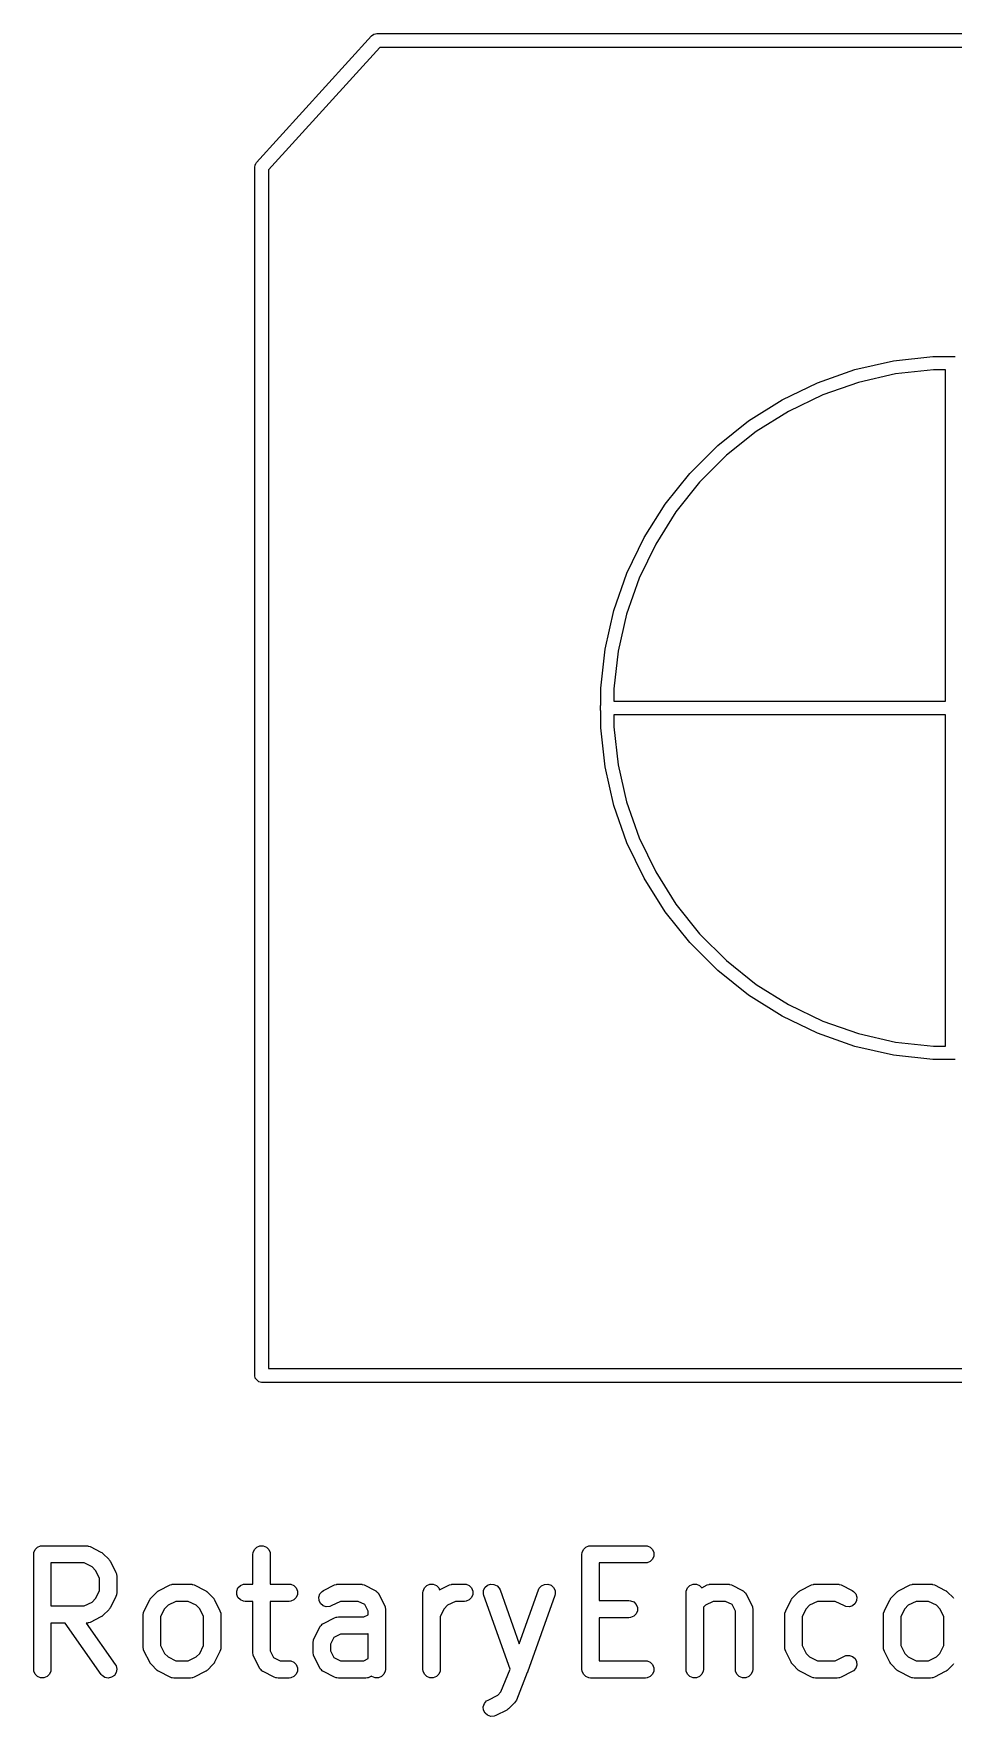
# Model space of a CAD drawing. Header units: millimetres. Extents: x 129 to 276, y -185 to -58.
# Drawn here: x 260.02 to 268.01, y -148.01 to -133.39 of the extents above; entities that cross this region are included whole.
import ezdxf

# ---------------------------------------------------------------- set-up
doc = ezdxf.new("R2010")
doc.units = ezdxf.units.MM
doc.layers.add('F.Fab', color=9, linetype='CONTINUOUS', true_color=0xafafaf)

msp = doc.modelspace()

# ---------------------------------------------------------------- linework, layer by layer
at = {"layer": 'F.Fab', "linetype": 'CONTINUOUS'}
for p, q in [((261.955604, -134.50964), (262.955604, -133.40964)), ((262.955604, -133.40964), (262.974428, -133.395722)), ((262.974428, -133.395722), (262.975956, -133.395649)), ((262.975956, -133.395649), (262.977039, -133.394567)), ((262.977039, -133.394567), (263, -133.39)), ((263, -133.39), (274, -133.39)), ((263.026541, -133.51), (262.06, -134.573195)), ((273.94, -133.51), (263.026541, -133.51)), ((261.944284, -134.52846), (261.944567, -134.527039)), ((261.944567, -134.527039), (261.946002, -134.525603)), ((261.946002, -134.525603), (261.955604, -134.50964)), ((261.94, -134.55), (261.943634, -134.531727)), ((261.94, -145.05), (261.94, -134.55)), ((261.943538, -134.529701), (261.944284, -134.52846)), ((261.943634, -134.531727), (261.943538, -134.529701)), ((262.06, -134.573195), (262.06, -144.99)), ((267.152883, -136.309593), (267.487431, -136.233235)), ((267.487431, -136.233235), (267.828424, -136.194814)), ((267.828424, -136.194814), (267.976792, -136.194814)), ((267.976792, -136.194814), (267.977039, -136.194567)), ((267.977039, -136.194567), (268.022961, -136.194567)), ((266.51982, -136.571816), (266.828989, -136.422929)), ((266.828989, -136.422929), (267.152883, -136.309593)), ((267.184821, -136.420452), (266.873138, -136.529515)), ((267.506756, -136.346973), (267.184821, -136.420452)), ((267.834893, -136.31), (267.506756, -136.346973)), ((267.94, -136.31), (267.834893, -136.31)), ((267.94, -139.19), (267.94, -136.31)), ((266.229266, -136.754384), (266.51982, -136.571816)), ((266.873138, -136.529515), (266.575626, -136.672789)), ((266.575626, -136.672789), (266.296026, -136.848473)), ((265.960979, -136.968335), (266.229266, -136.754384)), ((266.296026, -136.848473), (266.037855, -137.054358)), ((265.718335, -137.210979), (265.960979, -136.968335)), ((266.037855, -137.054358), (265.804358, -137.287855)), ((265.504384, -137.479266), (265.718335, -137.210979)), ((265.804358, -137.287855), (265.598473, -137.546026)), ((265.321816, -137.76982), (265.504384, -137.479266)), ((265.598473, -137.546026), (265.422789, -137.825626)), ((265.172929, -138.078989), (265.321816, -137.76982)), ((265.422789, -137.825626), (265.279515, -138.123138)), ((265.059593, -138.402883), (265.172929, -138.078989)), ((265.279515, -138.123138), (265.170452, -138.434821)), ((264.983235, -138.737431), (265.059593, -138.402883)), ((265.170452, -138.434821), (265.096973, -138.756756)), ((264.944814, -139.078424), (264.983235, -138.737431)), ((265.096973, -138.756756), (265.06, -139.084893)), ((264.944814, -139.084893), (264.944814, -139.078424)), ((264.944814, -139.226792), (264.944814, -139.084893)), ((265.06, -139.084893), (265.06, -139.19)), ((265.06, -139.19), (267.94, -139.19)), ((264.944567, -139.227039), (264.944814, -139.226792)), ((264.944567, -139.272961), (264.944567, -139.227039)), ((264.944814, -139.273208), (264.944567, -139.272961)), ((264.944814, -139.421576), (264.944814, -139.273208)), ((265.06, -139.31), (265.06, -139.415107)), ((267.94, -139.31), (265.06, -139.31)), ((267.94, -142.19), (267.94, -139.31)), ((264.983235, -139.762569), (264.944814, -139.421576)), ((265.06, -139.415107), (265.096973, -139.743244)), ((265.059593, -140.097117), (264.983235, -139.762569)), ((265.096973, -139.743244), (265.170452, -140.065179)), ((265.170452, -140.065179), (265.279515, -140.376862)), ((265.172929, -140.421011), (265.059593, -140.097117)), ((265.321816, -140.73018), (265.172929, -140.421011)), ((265.279515, -140.376862), (265.422789, -140.674374)), ((265.504384, -141.020734), (265.321816, -140.73018)), ((265.422789, -140.674374), (265.598473, -140.953974)), ((265.598473, -140.953974), (265.804358, -141.212145)), ((265.718335, -141.289021), (265.504384, -141.020734)), ((265.804358, -141.212145), (266.037855, -141.445642)), ((265.960979, -141.531665), (265.718335, -141.289021)), ((266.229266, -141.745616), (265.960979, -141.531665)), ((266.037855, -141.445642), (266.296026, -141.651527)), ((266.296026, -141.651527), (266.575626, -141.827211)), ((266.51982, -141.928184), (266.229266, -141.745616)), ((266.575626, -141.827211), (266.873138, -141.970485)), ((266.828989, -142.077071), (266.51982, -141.928184)), ((266.873138, -141.970485), (267.184821, -142.079548)), ((267.152883, -142.190407), (266.828989, -142.077071)), ((267.184821, -142.079548), (267.506756, -142.153027)), ((267.487431, -142.266765), (267.152883, -142.190407)), ((267.828424, -142.305186), (267.487431, -142.266765)), ((267.506756, -142.153027), (267.834893, -142.19)), ((267.834893, -142.19), (267.94, -142.19)), ((267.976792, -142.305186), (267.828424, -142.305186)), ((267.977039, -142.305433), (267.976792, -142.305186)), ((268.022961, -142.305433), (267.977039, -142.305433)), ((261.944567, -145.072961), (261.94, -145.05)), ((262.06, -144.99), (273.94, -144.99)), ((261.977039, -145.105433), (261.944567, -145.072961)), ((262, -145.11), (261.977039, -145.105433)), ((274, -145.11), (262, -145.11)), ((260.020237, -146.604819), (260.021678, -146.590187)), ((260.020237, -147.604819), (260.020237, -146.604819)), ((260.021678, -146.590187), (260.032877, -146.563151)), ((260.032877, -146.563151), (260.053569, -146.542459)), ((260.053569, -146.542459), (260.080605, -146.53126)), ((260.080605, -146.53126), (260.095237, -146.529819)), ((260.095237, -146.529819), (260.476189, -146.529819)), ((260.476189, -146.529819), (260.490821, -146.53126)), ((260.490821, -146.53126), (260.49331, -146.532291)), ((260.49331, -146.532291), (260.495998, -146.532482)), ((260.495998, -146.532482), (260.50973, -146.537737)), ((260.50973, -146.537737), (260.604968, -146.585356)), ((260.604968, -146.585356), (260.611267, -146.58932)), ((260.611267, -146.58932), (260.613095, -146.590078)), ((260.613095, -146.590078), (260.615151, -146.591766)), ((260.615151, -146.591766), (260.617411, -146.593188)), ((260.617411, -146.593188), (260.61871, -146.594686)), ((260.61871, -146.594686), (260.62446, -146.599405)), ((260.62446, -146.599405), (260.672079, -146.647024)), ((260.672079, -146.647024), (260.676797, -146.652773)), ((260.676797, -146.652773), (260.678296, -146.654073)), ((260.678296, -146.654073), (260.679717, -146.656332)), ((260.679717, -146.656332), (260.681406, -146.658389)), ((260.681406, -146.658389), (260.682163, -146.660216)), ((260.682163, -146.660216), (260.686128, -146.666516)), ((261.924999, -146.604819), (261.92644, -146.590187)), ((261.924999, -146.863152), (261.924999, -146.604819)), ((261.92644, -146.590187), (261.937639, -146.563151)), ((261.937639, -146.563151), (261.958331, -146.542459)), ((261.958331, -146.542459), (261.985367, -146.53126)), ((261.985367, -146.53126), (262.014631, -146.53126)), ((262.014631, -146.53126), (262.041667, -146.542459)), ((262.041667, -146.542459), (262.062359, -146.563151)), ((262.062359, -146.563151), (262.073558, -146.590187)), ((262.073558, -146.590187), (262.074999, -146.604819)), ((262.074999, -146.604819), (262.074999, -146.863152)), ((264.782143, -146.604819), (264.783584, -146.590187)), ((264.782143, -147.604819), (264.782143, -146.604819)), ((264.783584, -146.590187), (264.794783, -146.563151)), ((264.794783, -146.563151), (264.815475, -146.542459)), ((264.815475, -146.542459), (264.842511, -146.53126)), ((264.842511, -146.53126), (264.857143, -146.529819)), ((264.857143, -146.529819), (265.333333, -146.529819)), ((265.333333, -146.529819), (265.347965, -146.53126)), ((265.347965, -146.53126), (265.375001, -146.542459)), ((265.375001, -146.542459), (265.395693, -146.563151)), ((265.395693, -146.646487), (265.375001, -146.667179)), ((265.395693, -146.563151), (265.406892, -146.590187)), ((265.406892, -146.619451), (265.395693, -146.646487)), ((265.406892, -146.590187), (265.406892, -146.619451)), ((260.458484, -146.679819), (260.170237, -146.679819)), ((260.170237, -146.679819), (260.170237, -147.053628)), ((260.527, -146.714077), (260.458484, -146.679819)), ((260.557407, -146.744484), (260.527, -146.714077)), ((260.591665, -146.813), (260.557407, -146.744484)), ((260.686128, -146.666516), (260.733747, -146.761754)), ((260.733747, -146.761754), (260.739002, -146.775485)), ((260.739002, -146.775485), (260.739193, -146.778174)), ((260.739193, -146.778174), (260.740224, -146.780663)), ((260.740224, -146.780663), (260.741665, -146.795295)), ((260.741665, -146.795295), (260.741665, -146.938152)), ((265.333333, -146.679819), (264.932143, -146.679819)), ((264.932143, -146.679819), (264.932143, -147.006009)), ((265.347965, -146.678378), (265.333333, -146.679819)), ((265.375001, -146.667179), (265.347965, -146.678378)), ((260.557407, -146.988963), (260.591665, -146.920447)), ((260.591665, -146.920447), (260.591665, -146.813)), ((260.739193, -146.955272), (260.739002, -146.957962)), ((260.740224, -146.952784), (260.739193, -146.955272)), ((260.741665, -146.938152), (260.740224, -146.952784)), ((261.042204, -146.980357), (261.089823, -146.932738)), ((261.089823, -146.932738), (261.095572, -146.928019)), ((261.095572, -146.928019), (261.096872, -146.926521)), ((261.096872, -146.926521), (261.099131, -146.925099)), ((261.099131, -146.925099), (261.101188, -146.923411)), ((261.101188, -146.923411), (261.103015, -146.922653)), ((261.103015, -146.922653), (261.109315, -146.918689)), ((261.109315, -146.918689), (261.204553, -146.87107)), ((261.204553, -146.87107), (261.218284, -146.865815)), ((261.218284, -146.865815), (261.220973, -146.865623)), ((261.220973, -146.865623), (261.223462, -146.864593)), ((261.223462, -146.864593), (261.238094, -146.863152)), ((261.238094, -146.863152), (261.380951, -146.863152)), ((261.380951, -146.863152), (261.395583, -146.864593)), ((261.395583, -146.864593), (261.398072, -146.865624)), ((261.398072, -146.865624), (261.40076, -146.865815)), ((261.40076, -146.865815), (261.414492, -146.87107)), ((261.414492, -146.87107), (261.50973, -146.918689)), ((261.50973, -146.918689), (261.516029, -146.922653)), ((261.516029, -146.922653), (261.517857, -146.923411)), ((261.517857, -146.923411), (261.519913, -146.925099)), ((261.519913, -146.925099), (261.522173, -146.926521)), ((261.522173, -146.926521), (261.523472, -146.928019)), ((261.523472, -146.928019), (261.529222, -146.932738)), ((261.529222, -146.932738), (261.576841, -146.980357)), ((261.783583, -146.92352), (261.794782, -146.896484)), ((261.783583, -146.952784), (261.783583, -146.92352)), ((261.794782, -146.97982), (261.783583, -146.952784)), ((261.794782, -146.896484), (261.815474, -146.875792)), ((261.815474, -146.875792), (261.84251, -146.864593)), ((261.84251, -146.864593), (261.857142, -146.863152)), ((261.857142, -146.863152), (261.924999, -146.863152)), ((262.074999, -146.863152), (262.238094, -146.863152)), ((262.238094, -146.863152), (262.252726, -146.864593)), ((262.252726, -146.864593), (262.279762, -146.875792)), ((262.279762, -146.875792), (262.300454, -146.896484)), ((262.300454, -146.896484), (262.311653, -146.92352)), ((262.311653, -146.952784), (262.300454, -146.97982)), ((262.311653, -146.92352), (262.311653, -146.952784)), ((262.497017, -146.97639), (262.506271, -146.948629)), ((262.506271, -146.948629), (262.525444, -146.926521)), ((262.525444, -146.926521), (262.537887, -146.918689)), ((262.537887, -146.918689), (262.633125, -146.87107)), ((262.633125, -146.87107), (262.646856, -146.865815)), ((262.646856, -146.865815), (262.649545, -146.865623)), ((262.649545, -146.865623), (262.652034, -146.864593)), ((262.652034, -146.864593), (262.666666, -146.863152)), ((262.666666, -146.863152), (262.857142, -146.863152)), ((262.857142, -146.863152), (262.871774, -146.864593)), ((262.871774, -146.864593), (262.874263, -146.865624)), ((262.874263, -146.865624), (262.876951, -146.865815)), ((262.876951, -146.865815), (262.890683, -146.87107)), ((262.890683, -146.87107), (262.985921, -146.918689)), ((262.985921, -146.918689), (262.988368, -146.920229)), ((262.988368, -146.920229), (262.989522, -146.920614)), ((262.989522, -146.920614), (262.990958, -146.921859)), ((262.990958, -146.921859), (262.998364, -146.926521)), ((262.998364, -146.926521), (263.004525, -146.933625)), ((263.004525, -146.933625), (263.01163, -146.939787)), ((263.01163, -146.939787), (263.016291, -146.947192)), ((263.016291, -146.947192), (263.017537, -146.948629)), ((263.017537, -146.948629), (263.017921, -146.949782)), ((263.017921, -146.949782), (263.019462, -146.95223)), ((263.019462, -146.95223), (263.067081, -147.047468)), ((263.40119, -146.938152), (263.402631, -146.92352)), ((263.40119, -147.604819), (263.40119, -146.938152)), ((263.402631, -146.92352), (263.41383, -146.896484)), ((263.41383, -146.896484), (263.434522, -146.875792)), ((263.434522, -146.875792), (263.461558, -146.864593)), ((263.461558, -146.864593), (263.490822, -146.864593)), ((263.490822, -146.864593), (263.517858, -146.875792)), ((263.517858, -146.875792), (263.53855, -146.896484)), ((263.53855, -146.896484), (263.546055, -146.914604)), ((263.546055, -146.914604), (263.633125, -146.87107)), ((263.633125, -146.87107), (263.646856, -146.865815)), ((263.646856, -146.865815), (263.649545, -146.865623)), ((263.649545, -146.865623), (263.652034, -146.864593)), ((263.652034, -146.864593), (263.666666, -146.863152)), ((263.666666, -146.863152), (263.761904, -146.863152)), ((263.761904, -146.863152), (263.776536, -146.864593)), ((263.776536, -146.864593), (263.803572, -146.875792)), ((263.803572, -146.875792), (263.824264, -146.896484)), ((263.824264, -146.896484), (263.835463, -146.92352)), ((263.835463, -146.952784), (263.824264, -146.97982)), ((263.835463, -146.92352), (263.835463, -146.952784)), ((263.925805, -146.949113), (263.927259, -146.919885)), ((263.929369, -146.963377), (263.925805, -146.949113)), ((263.927259, -146.919885), (263.939786, -146.893439)), ((263.939786, -146.893439), (263.96148, -146.8738)), ((263.96148, -146.8738), (263.989039, -146.863957)), ((263.989039, -146.863957), (264.018267, -146.865411)), ((264.018267, -146.865411), (264.044713, -146.877938)), ((264.044713, -146.877938), (264.064352, -146.899632)), ((264.064352, -146.899632), (264.070631, -146.912927)), ((264.070631, -146.912927), (264.238095, -147.381826)), ((264.238095, -147.381826), (264.405559, -146.912927)), ((264.405559, -146.912927), (264.411838, -146.899632)), ((264.411838, -146.899632), (264.431477, -146.877938)), ((264.431477, -146.877938), (264.457923, -146.865411)), ((264.457923, -146.865411), (264.487151, -146.863957)), ((264.487151, -146.863957), (264.51471, -146.8738)), ((264.51471, -146.8738), (264.536404, -146.89344)), ((264.536404, -146.89344), (264.548931, -146.919886)), ((264.550385, -146.949113), (264.546821, -146.963377)), ((264.548931, -146.919886), (264.550385, -146.949113)), ((265.686905, -146.938152), (265.688346, -146.92352)), ((265.686905, -147.604819), (265.686905, -146.938152)), ((265.688346, -146.92352), (265.699545, -146.896484)), ((265.699545, -146.896484), (265.720237, -146.875792)), ((265.720237, -146.875792), (265.747273, -146.864593)), ((265.747273, -146.864593), (265.776537, -146.864593)), ((265.776537, -146.864593), (265.803573, -146.875792)), ((265.803573, -146.875792), (265.822974, -146.895193)), ((265.822974, -146.895193), (265.871221, -146.87107)), ((265.871221, -146.87107), (265.884952, -146.865815)), ((265.884952, -146.865815), (265.887641, -146.865623)), ((265.887641, -146.865623), (265.89013, -146.864593)), ((265.89013, -146.864593), (265.904762, -146.863152)), ((265.904762, -146.863152), (266.047619, -146.863152)), ((266.047619, -146.863152), (266.062251, -146.864593)), ((266.062251, -146.864593), (266.06474, -146.865624)), ((266.06474, -146.865624), (266.067428, -146.865815)), ((266.067428, -146.865815), (266.08116, -146.87107)), ((266.08116, -146.87107), (266.176398, -146.918689)), ((266.176398, -146.918689), (266.178845, -146.920229)), ((266.178845, -146.920229), (266.179999, -146.920614)), ((266.179999, -146.920614), (266.181435, -146.921859)), ((266.181435, -146.921859), (266.188841, -146.926521)), ((266.188841, -146.926521), (266.195002, -146.933625)), ((266.195002, -146.933625), (266.202107, -146.939787)), ((266.202107, -146.939787), (266.206768, -146.947192)), ((266.206768, -146.947192), (266.208014, -146.948629)), ((266.208014, -146.948629), (266.208398, -146.949782)), ((266.208398, -146.949782), (266.209939, -146.95223)), ((266.209939, -146.95223), (266.257558, -147.047468)), ((266.613634, -146.980357), (266.661253, -146.932738)), ((266.661253, -146.932738), (266.667002, -146.928019)), ((266.667002, -146.928019), (266.668302, -146.926521)), ((266.668302, -146.926521), (266.670561, -146.925099)), ((266.670561, -146.925099), (266.672618, -146.923411)), ((266.672618, -146.923411), (266.674445, -146.922653)), ((266.674445, -146.922653), (266.680745, -146.918689)), ((266.680745, -146.918689), (266.775983, -146.87107)), ((266.775983, -146.87107), (266.789714, -146.865815)), ((266.789714, -146.865815), (266.792403, -146.865623)), ((266.792403, -146.865623), (266.794892, -146.864593)), ((266.794892, -146.864593), (266.809524, -146.863152)), ((266.809524, -146.863152), (267, -146.863152)), ((267, -146.863152), (267.014632, -146.864593)), ((267.014632, -146.864593), (267.017121, -146.865624)), ((267.017121, -146.865624), (267.019809, -146.865815)), ((267.019809, -146.865815), (267.033541, -146.87107)), ((267.033541, -146.87107), (267.128779, -146.918689)), ((267.128779, -146.918689), (267.141222, -146.926521)), ((267.141222, -146.926521), (267.160395, -146.948629)), ((267.160395, -146.948629), (267.169649, -146.97639)), ((267.470777, -146.980357), (267.518396, -146.932738)), ((267.518396, -146.932738), (267.524145, -146.928019)), ((267.524145, -146.928019), (267.525445, -146.926521)), ((267.525445, -146.926521), (267.527704, -146.925099)), ((267.527704, -146.925099), (267.529761, -146.923411)), ((267.529761, -146.923411), (267.531588, -146.922653)), ((267.531588, -146.922653), (267.537888, -146.918689)), ((267.537888, -146.918689), (267.633126, -146.87107)), ((267.633126, -146.87107), (267.646857, -146.865815)), ((267.646857, -146.865815), (267.649546, -146.865623)), ((267.649546, -146.865623), (267.652035, -146.864593)), ((267.652035, -146.864593), (267.666667, -146.863152)), ((267.666667, -146.863152), (267.809524, -146.863152)), ((267.809524, -146.863152), (267.824156, -146.864593)), ((267.824156, -146.864593), (267.826645, -146.865624)), ((267.826645, -146.865624), (267.829333, -146.865815)), ((267.829333, -146.865815), (267.843065, -146.87107)), ((267.843065, -146.87107), (267.938303, -146.918689)), ((267.938303, -146.918689), (267.944602, -146.922653)), ((267.944602, -146.922653), (267.94643, -146.923411)), ((267.94643, -146.923411), (267.948486, -146.925099)), ((267.948486, -146.925099), (267.950746, -146.926521)), ((267.950746, -146.926521), (267.952045, -146.928019)), ((267.952045, -146.928019), (267.957795, -146.932738)), ((267.957795, -146.932738), (268.005414, -146.980357)), ((260.170237, -147.053628), (260.458484, -147.053628)), ((260.458484, -147.053628), (260.527, -147.01937)), ((260.527, -147.01937), (260.557407, -146.988963)), ((260.672079, -147.086423), (260.62446, -147.134042)), ((260.676797, -147.080673), (260.672079, -147.086423)), ((260.678296, -147.079374), (260.676797, -147.080673)), ((260.679717, -147.077114), (260.678296, -147.079374)), ((260.681406, -147.075058), (260.679717, -147.077114)), ((260.682163, -147.07323), (260.681406, -147.075058)), ((260.686128, -147.066931), (260.682163, -147.07323)), ((260.733747, -146.971693), (260.686128, -147.066931)), ((260.739002, -146.957962), (260.733747, -146.971693)), ((260.975281, -147.108819), (260.980536, -147.095087)), ((260.980536, -147.095087), (261.028155, -146.999849)), ((261.028155, -146.999849), (261.032119, -146.993549)), ((261.032119, -146.993549), (261.032877, -146.991722)), ((261.032877, -146.991722), (261.034565, -146.989665)), ((261.034565, -146.989665), (261.035987, -146.987406)), ((261.035987, -146.987406), (261.037485, -146.986106)), ((261.037485, -146.986106), (261.042204, -146.980357)), ((261.156876, -147.077817), (261.122618, -147.146333)), ((261.187283, -147.04741), (261.156876, -147.077817)), ((261.255799, -147.013152), (261.187283, -147.04741)), ((261.363246, -147.013152), (261.255799, -147.013152)), ((261.431762, -147.04741), (261.363246, -147.013152)), ((261.462169, -147.077817), (261.431762, -147.04741)), ((261.496427, -147.146333), (261.462169, -147.077817)), ((261.576841, -146.980357), (261.581559, -146.986106)), ((261.581559, -146.986106), (261.583058, -146.987406)), ((261.583058, -146.987406), (261.584479, -146.989665)), ((261.584479, -146.989665), (261.586168, -146.991722)), ((261.586168, -146.991722), (261.586925, -146.993549)), ((261.586925, -146.993549), (261.59089, -146.999849)), ((261.59089, -146.999849), (261.638509, -147.095087)), ((261.638509, -147.095087), (261.643764, -147.108818)), ((261.815474, -147.000512), (261.794782, -146.97982)), ((261.84251, -147.011711), (261.815474, -147.000512)), ((261.857142, -147.013152), (261.84251, -147.011711)), ((261.924999, -147.013152), (261.857142, -147.013152)), ((261.924999, -147.461961), (261.924999, -147.013152)), ((262.238094, -147.013152), (262.074999, -147.013152)), ((262.074999, -147.013152), (262.074999, -147.444256)), ((262.252726, -147.011711), (262.238094, -147.013152)), ((262.279762, -147.000512), (262.252726, -147.011711)), ((262.300454, -146.97982), (262.279762, -147.000512)), ((262.499091, -147.00558), (262.497017, -146.97639)), ((262.512178, -147.031755), (262.499091, -147.00558)), ((262.534286, -147.050928), (262.512178, -147.031755)), ((262.562047, -147.060182), (262.534286, -147.050928)), ((262.591237, -147.058108), (262.562047, -147.060182)), ((262.604969, -147.052853), (262.591237, -147.058108)), ((262.684371, -147.013152), (262.604969, -147.052853)), ((262.839437, -147.013152), (262.684371, -147.013152)), ((262.896478, -147.041672), (262.839437, -147.013152)), ((262.924999, -147.098714), (262.896478, -147.041672)), ((262.924999, -147.129894), (262.924999, -147.098714)), ((263.067081, -147.047468), (263.072336, -147.061199)), ((263.072336, -147.061199), (263.072527, -147.063888)), ((263.072527, -147.063888), (263.073558, -147.066377)), ((263.073558, -147.066377), (263.074999, -147.081009)), ((263.074999, -147.081009), (263.074999, -147.604819)), ((263.585448, -147.077817), (263.55119, -147.146333)), ((263.615855, -147.04741), (263.585448, -147.077817)), ((263.684371, -147.013152), (263.615855, -147.04741)), ((263.761904, -147.013152), (263.684371, -147.013152)), ((263.776536, -147.011711), (263.761904, -147.013152)), ((263.803572, -147.000512), (263.776536, -147.011711)), ((263.824264, -146.97982), (263.803572, -147.000512)), ((264.157918, -147.603316), (263.929369, -146.963377)), ((264.546821, -146.963377), (264.308726, -147.630044)), ((264.932143, -147.006009), (265.190476, -147.006009)), ((265.190476, -147.006009), (265.205108, -147.00745)), ((265.205108, -147.00745), (265.232144, -147.018649)), ((265.232144, -147.018649), (265.252836, -147.039341)), ((265.252836, -147.039341), (265.264035, -147.066377)), ((265.264035, -147.095641), (265.252836, -147.122677)), ((265.264035, -147.066377), (265.264035, -147.095641)), ((265.853951, -147.04741), (265.836905, -147.064456)), ((265.836905, -147.064456), (265.836905, -147.604819)), ((265.922467, -147.013152), (265.853951, -147.04741)), ((266.029914, -147.013152), (265.922467, -147.013152)), ((266.086955, -147.041672), (266.029914, -147.013152)), ((266.115476, -147.098714), (266.086955, -147.041672)), ((266.115476, -147.604819), (266.115476, -147.098714)), ((266.257558, -147.047468), (266.262813, -147.061199)), ((266.262813, -147.061199), (266.263004, -147.063888)), ((266.263004, -147.063888), (266.264035, -147.066377)), ((266.264035, -147.066377), (266.265476, -147.081009)), ((266.265476, -147.081009), (266.265476, -147.604819)), ((266.546711, -147.108819), (266.551966, -147.095087)), ((266.551966, -147.095087), (266.599585, -146.999849)), ((266.599585, -146.999849), (266.603549, -146.993549)), ((266.603549, -146.993549), (266.604307, -146.991722)), ((266.604307, -146.991722), (266.605995, -146.989665)), ((266.605995, -146.989665), (266.607417, -146.987406)), ((266.607417, -146.987406), (266.608915, -146.986106)), ((266.608915, -146.986106), (266.613634, -146.980357)), ((266.728306, -147.077817), (266.694048, -147.146333)), ((266.758713, -147.04741), (266.728306, -147.077817)), ((266.827229, -147.013152), (266.758713, -147.04741)), ((266.982295, -147.013152), (266.827229, -147.013152)), ((267.061697, -147.052853), (266.982295, -147.013152)), ((267.075428, -147.058108), (267.061697, -147.052853)), ((267.104618, -147.060182), (267.075428, -147.058108)), ((267.13238, -147.050928), (267.104618, -147.060182)), ((267.154487, -147.031755), (267.13238, -147.050928)), ((267.167575, -147.00558), (267.154487, -147.031755)), ((267.169649, -146.97639), (267.167575, -147.00558)), ((267.403854, -147.108819), (267.409109, -147.095087)), ((267.409109, -147.095087), (267.456728, -146.999849)), ((267.456728, -146.999849), (267.460692, -146.993549)), ((267.460692, -146.993549), (267.46145, -146.991722)), ((267.46145, -146.991722), (267.463138, -146.989665)), ((267.463138, -146.989665), (267.46456, -146.987406)), ((267.46456, -146.987406), (267.466058, -146.986106)), ((267.466058, -146.986106), (267.470777, -146.980357)), ((267.585449, -147.077817), (267.551191, -147.146333)), ((267.615856, -147.04741), (267.585449, -147.077817)), ((267.684372, -147.013152), (267.615856, -147.04741)), ((267.791819, -147.013152), (267.684372, -147.013152)), ((267.860335, -147.04741), (267.791819, -147.013152)), ((267.890742, -147.077817), (267.860335, -147.04741)), ((267.925, -147.146333), (267.890742, -147.077817)), ((268.005414, -146.980357), (268.010132, -146.986106)), ((260.294283, -147.203628), (260.170237, -147.203628)), ((260.170237, -147.203628), (260.170237, -147.604819)), ((260.605223, -147.647829), (260.294283, -147.203628)), ((260.490821, -147.202187), (260.477304, -147.203518)), ((260.477304, -147.203518), (260.728108, -147.56181)), ((260.49331, -147.201155), (260.490821, -147.202187)), ((260.495998, -147.200965), (260.49331, -147.201155)), ((260.50973, -147.19571), (260.495998, -147.200965)), ((260.604968, -147.148091), (260.50973, -147.19571)), ((260.611267, -147.144126), (260.604968, -147.148091)), ((260.613095, -147.143369), (260.611267, -147.144126)), ((260.615151, -147.14168), (260.613095, -147.143369)), ((260.617411, -147.140259), (260.615151, -147.14168)), ((260.61871, -147.13876), (260.617411, -147.140259)), ((260.62446, -147.134042), (260.61871, -147.13876)), ((260.972618, -147.128628), (260.974059, -147.113996)), ((260.972618, -147.414342), (260.972618, -147.128628)), ((260.974059, -147.113996), (260.97509, -147.111506)), ((260.97509, -147.111506), (260.975281, -147.108819)), ((261.122618, -147.146333), (261.122618, -147.396637)), ((261.496427, -147.396637), (261.496427, -147.146333)), ((261.643764, -147.108818), (261.643955, -147.111507)), ((261.643955, -147.111507), (261.644986, -147.113996)), ((261.644986, -147.113996), (261.646427, -147.128628)), ((261.646427, -147.128628), (261.646427, -147.414342)), ((262.456727, -147.333182), (262.504346, -147.237944)), ((262.504346, -147.237944), (262.505886, -147.235496)), ((262.505886, -147.235496), (262.506271, -147.234343)), ((262.506271, -147.234343), (262.507516, -147.232906)), ((262.507516, -147.232906), (262.512178, -147.225501)), ((262.512178, -147.225501), (262.519282, -147.219339)), ((262.519282, -147.219339), (262.525444, -147.212235)), ((262.525444, -147.212235), (262.532849, -147.207573)), ((262.532849, -147.207573), (262.534286, -147.206328)), ((262.534286, -147.206328), (262.535439, -147.205943)), ((262.535439, -147.205943), (262.537887, -147.204403)), ((262.537887, -147.204403), (262.633125, -147.156784)), ((262.633125, -147.156784), (262.646856, -147.151529)), ((262.646856, -147.151529), (262.649545, -147.151337)), ((262.649545, -147.151337), (262.652034, -147.150307)), ((262.652034, -147.150307), (262.666666, -147.148866)), ((262.666666, -147.148866), (262.887056, -147.148866)), ((262.887056, -147.148866), (262.924999, -147.129894)), ((263.55119, -147.146333), (263.55119, -147.604819)), ((265.190476, -147.156009), (264.932143, -147.156009)), ((264.932143, -147.156009), (264.932143, -147.529819)), ((265.205108, -147.154568), (265.190476, -147.156009)), ((265.232144, -147.143369), (265.205108, -147.154568)), ((265.252836, -147.122677), (265.232144, -147.143369)), ((266.544048, -147.128628), (266.545489, -147.113996)), ((266.544048, -147.414342), (266.544048, -147.128628)), ((266.545489, -147.113996), (266.54652, -147.111506)), ((266.54652, -147.111506), (266.546711, -147.108819)), ((266.694048, -147.146333), (266.694048, -147.396637)), ((267.401191, -147.128628), (267.402632, -147.113996)), ((267.401191, -147.414342), (267.401191, -147.128628)), ((267.402632, -147.113996), (267.403663, -147.111506)), ((267.403663, -147.111506), (267.403854, -147.108819)), ((267.551191, -147.146333), (267.551191, -147.396637)), ((267.925, -147.396637), (267.925, -147.146333)), ((262.448809, -147.366723), (262.45025, -147.352091)), ((262.448809, -147.461961), (262.448809, -147.366723)), ((262.45025, -147.352091), (262.451281, -147.349601)), ((262.451281, -147.349601), (262.451472, -147.346914)), ((262.451472, -147.346914), (262.456727, -147.333182)), ((262.627329, -147.327386), (262.598809, -147.384428)), ((262.598809, -147.384428), (262.598809, -147.444256)), ((262.684371, -147.298866), (262.627329, -147.327386)), ((262.904761, -147.298866), (262.684371, -147.298866)), ((262.919393, -147.297425), (262.904761, -147.298866)), ((262.921882, -147.296393), (262.919393, -147.297425)), ((262.92457, -147.296203), (262.921882, -147.296393)), ((262.924999, -147.296038), (262.92457, -147.296203)), ((262.924999, -147.510847), (262.924999, -147.296038)), ((260.974059, -147.428974), (260.972618, -147.414342)), ((260.97509, -147.431463), (260.974059, -147.428974)), ((260.975281, -147.434151), (260.97509, -147.431463)), ((260.980536, -147.447883), (260.975281, -147.434151)), ((261.028155, -147.543121), (260.980536, -147.447883)), ((261.122618, -147.396637), (261.156876, -147.465153)), ((261.156876, -147.465153), (261.187283, -147.495561)), ((261.187283, -147.495561), (261.255799, -147.529819)), ((261.255799, -147.529819), (261.363246, -147.529819)), ((261.363246, -147.529819), (261.431761, -147.495561)), ((261.431761, -147.495561), (261.462168, -147.465153)), ((261.462168, -147.465153), (261.496427, -147.396637)), ((261.638509, -147.447883), (261.59089, -147.543121)), ((261.643764, -147.434152), (261.638509, -147.447883)), ((261.643955, -147.431462), (261.643764, -147.434152)), ((261.644986, -147.428974), (261.643955, -147.431462)), ((261.646427, -147.414342), (261.644986, -147.428974)), ((261.92644, -147.476593), (261.924999, -147.461961)), ((261.927471, -147.479082), (261.92644, -147.476593)), ((261.927662, -147.48177), (261.927471, -147.479082)), ((261.932917, -147.495502), (261.927662, -147.48177)), ((261.980536, -147.590741), (261.932917, -147.495502)), ((262.074999, -147.444256), (262.103519, -147.501298)), ((262.103519, -147.501298), (262.160561, -147.529819)), ((262.160561, -147.529819), (262.238094, -147.529819)), ((262.238094, -147.529819), (262.252726, -147.53126)), ((262.252726, -147.53126), (262.279762, -147.542459)), ((262.45025, -147.476593), (262.448809, -147.461961)), ((262.451281, -147.479082), (262.45025, -147.476593)), ((262.451472, -147.48177), (262.451281, -147.479082)), ((262.456727, -147.495502), (262.451472, -147.48177)), ((262.504346, -147.590741), (262.456727, -147.495502)), ((262.598809, -147.444256), (262.627329, -147.501298)), ((262.627329, -147.501298), (262.684371, -147.529819)), ((262.684371, -147.529819), (262.887056, -147.529819)), ((262.887056, -147.529819), (262.924999, -147.510847)), ((264.932143, -147.529819), (265.333333, -147.529819)), ((265.333333, -147.529819), (265.347965, -147.53126)), ((265.347965, -147.53126), (265.375001, -147.542459)), ((266.545489, -147.428974), (266.544048, -147.414342)), ((266.54652, -147.431463), (266.545489, -147.428974)), ((266.546711, -147.434151), (266.54652, -147.431463)), ((266.551966, -147.447883), (266.546711, -147.434151)), ((266.599585, -147.543121), (266.551966, -147.447883)), ((266.694048, -147.396637), (266.728306, -147.465153)), ((266.728306, -147.465153), (266.758713, -147.495561)), ((266.758713, -147.495561), (266.827229, -147.529819)), ((266.827229, -147.529819), (266.982295, -147.529819)), ((266.982295, -147.529819), (267.061697, -147.490118)), ((267.061697, -147.490118), (267.075428, -147.484863)), ((267.075428, -147.484863), (267.104618, -147.482789)), ((267.104618, -147.482789), (267.13238, -147.492043)), ((267.13238, -147.492043), (267.154487, -147.511216)), ((267.154487, -147.511216), (267.167575, -147.537391)), ((267.167575, -147.537391), (267.169649, -147.566581)), ((267.402632, -147.428974), (267.401191, -147.414342)), ((267.403663, -147.431463), (267.402632, -147.428974)), ((267.403854, -147.434151), (267.403663, -147.431463)), ((267.409109, -147.447883), (267.403854, -147.434151)), ((267.456728, -147.543121), (267.409109, -147.447883)), ((267.551191, -147.396637), (267.585449, -147.465153)), ((267.585449, -147.465153), (267.615856, -147.495561)), ((267.615856, -147.495561), (267.684372, -147.529819)), ((267.684372, -147.529819), (267.791819, -147.529819)), ((267.791819, -147.529819), (267.860334, -147.495561)), ((267.860334, -147.495561), (267.890741, -147.465153)), ((267.890741, -147.465153), (267.925, -147.396637)), ((260.021678, -147.619451), (260.020237, -147.604819)), ((260.032877, -147.646487), (260.021678, -147.619451)), ((260.053569, -147.667179), (260.032877, -147.646487)), ((260.080605, -147.678378), (260.053569, -147.667179)), ((260.109869, -147.678378), (260.080605, -147.678378)), ((260.136905, -147.667179), (260.109869, -147.678378)), ((260.157597, -147.646487), (260.136905, -147.667179)), ((260.168796, -147.619451), (260.157597, -147.646487)), ((260.170237, -147.604819), (260.168796, -147.619451)), ((260.614794, -147.658989), (260.605223, -147.647829)), ((260.639473, -147.674716), (260.614794, -147.658989)), ((260.66829, -147.679802), (260.639473, -147.674716)), ((260.696861, -147.673472), (260.66829, -147.679802)), ((260.720835, -147.65669), (260.696861, -147.673472)), ((260.736562, -147.632012), (260.720835, -147.65669)), ((260.728108, -147.56181), (260.735318, -147.574623)), ((260.735318, -147.574623), (260.741647, -147.603194)), ((260.741647, -147.603194), (260.736562, -147.632012)), ((261.032118, -147.549417), (261.028155, -147.543121)), ((261.032876, -147.551247), (261.032118, -147.549417)), ((261.034565, -147.553305), (261.032876, -147.551247)), ((261.035987, -147.555564), (261.034565, -147.553305)), ((261.037485, -147.556863), (261.035987, -147.555564)), ((261.042203, -147.562612), (261.037485, -147.556863)), ((261.089822, -147.610232), (261.042203, -147.562612)), ((261.095571, -147.61495), (261.089822, -147.610232)), ((261.096872, -147.61645), (261.095571, -147.61495)), ((261.099131, -147.617872), (261.096872, -147.61645)), ((261.101188, -147.61956), (261.099131, -147.617872)), ((261.103015, -147.620317), (261.101188, -147.61956)), ((261.109315, -147.624282), (261.103015, -147.620317)), ((261.204553, -147.671901), (261.109315, -147.624282)), ((261.218284, -147.677156), (261.204553, -147.671901)), ((261.220973, -147.677347), (261.218284, -147.677156)), ((261.223462, -147.678378), (261.220973, -147.677347)), ((261.238094, -147.679819), (261.223462, -147.678378)), ((261.380951, -147.679819), (261.238094, -147.679819)), ((261.395583, -147.678378), (261.380951, -147.679819)), ((261.398072, -147.677346), (261.395583, -147.678378)), ((261.40076, -147.677156), (261.398072, -147.677346)), ((261.414492, -147.671901), (261.40076, -147.677156)), ((261.50973, -147.624282), (261.414492, -147.671901)), ((261.516029, -147.620317), (261.50973, -147.624282)), ((261.517857, -147.61956), (261.516029, -147.620317)), ((261.519913, -147.617872), (261.517857, -147.61956)), ((261.522173, -147.61645), (261.519913, -147.617872)), ((261.523473, -147.61495), (261.522173, -147.61645)), ((261.529223, -147.610232), (261.523473, -147.61495)), ((261.576841, -147.562613), (261.529223, -147.610232)), ((261.581559, -147.556863), (261.576841, -147.562613)), ((261.583058, -147.555564), (261.581559, -147.556863)), ((261.584479, -147.553305), (261.583058, -147.555564)), ((261.586169, -147.551247), (261.584479, -147.553305)), ((261.586926, -147.549417), (261.586169, -147.551247)), ((261.59089, -147.543121), (261.586926, -147.549417)), ((261.982076, -147.593187), (261.980536, -147.590741)), ((261.982461, -147.594342), (261.982076, -147.593187)), ((261.983707, -147.595779), (261.982461, -147.594342)), ((261.988368, -147.603183), (261.983707, -147.595779)), ((261.99547, -147.609342), (261.988368, -147.603183)), ((262.001634, -147.61645), (261.99547, -147.609342)), ((262.009039, -147.621111), (262.001634, -147.61645)), ((262.010476, -147.622357), (262.009039, -147.621111)), ((262.011629, -147.622741), (262.010476, -147.622357)), ((262.014077, -147.624282), (262.011629, -147.622741)), ((262.109315, -147.671901), (262.014077, -147.624282)), ((262.123046, -147.677156), (262.109315, -147.671901)), ((262.125735, -147.677347), (262.123046, -147.677156)), ((262.128224, -147.678378), (262.125735, -147.677347)), ((262.142856, -147.679819), (262.128224, -147.678378)), ((262.238094, -147.679819), (262.142856, -147.679819)), ((262.252726, -147.678378), (262.238094, -147.679819)), ((262.279762, -147.667179), (262.252726, -147.678378)), ((262.279762, -147.542459), (262.300454, -147.563151)), ((262.300454, -147.646487), (262.279762, -147.667179)), ((262.300454, -147.563151), (262.311653, -147.590187)), ((262.311653, -147.619451), (262.300454, -147.646487)), ((262.311653, -147.590187), (262.311653, -147.619451)), ((262.505886, -147.593187), (262.504346, -147.590741)), ((262.506271, -147.594342), (262.505886, -147.593187)), ((262.507517, -147.595779), (262.506271, -147.594342)), ((262.512178, -147.603183), (262.507517, -147.595779)), ((262.51928, -147.609342), (262.512178, -147.603183)), ((262.525444, -147.61645), (262.51928, -147.609342)), ((262.532849, -147.621111), (262.525444, -147.61645)), ((262.534286, -147.622357), (262.532849, -147.621111)), ((262.535439, -147.622741), (262.534286, -147.622357)), ((262.537887, -147.624282), (262.535439, -147.622741)), ((262.633125, -147.671901), (262.537887, -147.624282)), ((262.646856, -147.677156), (262.633125, -147.671901)), ((262.649545, -147.677347), (262.646856, -147.677156)), ((262.652034, -147.678378), (262.649545, -147.677347)), ((262.666666, -147.679819), (262.652034, -147.678378)), ((262.904761, -147.679819), (262.666666, -147.679819)), ((262.919393, -147.678378), (262.904761, -147.679819)), ((262.921882, -147.677346), (262.919393, -147.678378)), ((262.92457, -147.677156), (262.921882, -147.677346)), ((262.938302, -147.671901), (262.92457, -147.677156)), ((262.954802, -147.66365), (262.938302, -147.671901)), ((262.958331, -147.667179), (262.954802, -147.66365)), ((262.985367, -147.678378), (262.958331, -147.667179)), ((263.014631, -147.678378), (262.985367, -147.678378)), ((263.041667, -147.667179), (263.014631, -147.678378)), ((263.062359, -147.646487), (263.041667, -147.667179)), ((263.073558, -147.619451), (263.062359, -147.646487)), ((263.074999, -147.604819), (263.073558, -147.619451)), ((263.402631, -147.619451), (263.40119, -147.604819)), ((263.41383, -147.646487), (263.402631, -147.619451)), ((263.434522, -147.667179), (263.41383, -147.646487)), ((263.461558, -147.678378), (263.434522, -147.667179)), ((263.490822, -147.678378), (263.461558, -147.678378)), ((263.517858, -147.667179), (263.490822, -147.678378)), ((263.53855, -147.646487), (263.517858, -147.667179)), ((263.549749, -147.619451), (263.53855, -147.646487)), ((263.55119, -147.604819), (263.549749, -147.619451)), ((264.078938, -147.800766), (264.157918, -147.603316)), ((264.307731, -147.632673), (264.212493, -147.870768)), ((264.308123, -147.631319), (264.307731, -147.632673)), ((264.308726, -147.630044), (264.308123, -147.631319)), ((264.783584, -147.619451), (264.782143, -147.604819)), ((264.794783, -147.646487), (264.783584, -147.619451)), ((264.815475, -147.667179), (264.794783, -147.646487)), ((264.842511, -147.678378), (264.815475, -147.667179)), ((264.857143, -147.679819), (264.842511, -147.678378)), ((265.333333, -147.679819), (264.857143, -147.679819)), ((265.347965, -147.678378), (265.333333, -147.679819)), ((265.375001, -147.667179), (265.347965, -147.678378)), ((265.375001, -147.542459), (265.395693, -147.563151)), ((265.395693, -147.646487), (265.375001, -147.667179)), ((265.395693, -147.563151), (265.406892, -147.590187)), ((265.406892, -147.619451), (265.395693, -147.646487)), ((265.406892, -147.590187), (265.406892, -147.619451)), ((265.688346, -147.619451), (265.686905, -147.604819)), ((265.699545, -147.646487), (265.688346, -147.619451)), ((265.720237, -147.667179), (265.699545, -147.646487)), ((265.747273, -147.678378), (265.720237, -147.667179)), ((265.776537, -147.678378), (265.747273, -147.678378)), ((265.803573, -147.667179), (265.776537, -147.678378)), ((265.824265, -147.646487), (265.803573, -147.667179)), ((265.835464, -147.619451), (265.824265, -147.646487)), ((265.836905, -147.604819), (265.835464, -147.619451)), ((266.116917, -147.619451), (266.115476, -147.604819)), ((266.128116, -147.646487), (266.116917, -147.619451)), ((266.148808, -147.667179), (266.128116, -147.646487)), ((266.175844, -147.678378), (266.148808, -147.667179)), ((266.205108, -147.678378), (266.175844, -147.678378)), ((266.232144, -147.667179), (266.205108, -147.678378)), ((266.252836, -147.646487), (266.232144, -147.667179)), ((266.264035, -147.619451), (266.252836, -147.646487)), ((266.265476, -147.604819), (266.264035, -147.619451)), ((266.603548, -147.549417), (266.599585, -147.543121)), ((266.604306, -147.551247), (266.603548, -147.549417)), ((266.605995, -147.553305), (266.604306, -147.551247)), ((266.607417, -147.555564), (266.605995, -147.553305)), ((266.608915, -147.556863), (266.607417, -147.555564)), ((266.613633, -147.562612), (266.608915, -147.556863)), ((266.661252, -147.610232), (266.613633, -147.562612)), ((266.667001, -147.61495), (266.661252, -147.610232)), ((266.668302, -147.61645), (266.667001, -147.61495)), ((266.670561, -147.617872), (266.668302, -147.61645)), ((266.672618, -147.61956), (266.670561, -147.617872)), ((266.674445, -147.620317), (266.672618, -147.61956)), ((266.680745, -147.624282), (266.674445, -147.620317)), ((266.775983, -147.671901), (266.680745, -147.624282)), ((266.789714, -147.677156), (266.775983, -147.671901)), ((266.792403, -147.677347), (266.789714, -147.677156)), ((266.794892, -147.678378), (266.792403, -147.677347)), ((266.809524, -147.679819), (266.794892, -147.678378)), ((267, -147.679819), (266.809524, -147.679819)), ((267.014632, -147.678378), (267, -147.679819)), ((267.017121, -147.677346), (267.014632, -147.678378)), ((267.019809, -147.677156), (267.017121, -147.677346)), ((267.033541, -147.671901), (267.019809, -147.677156)), ((267.128779, -147.624282), (267.033541, -147.671901)), ((267.141222, -147.61645), (267.128779, -147.624282)), ((267.160395, -147.594342), (267.141222, -147.61645)), ((267.169649, -147.566581), (267.160395, -147.594342)), ((267.460691, -147.549417), (267.456728, -147.543121)), ((267.461449, -147.551247), (267.460691, -147.549417)), ((267.463138, -147.553305), (267.461449, -147.551247)), ((267.46456, -147.555564), (267.463138, -147.553305)), ((267.466058, -147.556863), (267.46456, -147.555564)), ((267.470776, -147.562612), (267.466058, -147.556863)), ((267.518395, -147.610232), (267.470776, -147.562612)), ((267.524144, -147.61495), (267.518395, -147.610232)), ((267.525445, -147.61645), (267.524144, -147.61495)), ((267.527704, -147.617872), (267.525445, -147.61645)), ((267.529761, -147.61956), (267.527704, -147.617872)), ((267.531588, -147.620317), (267.529761, -147.61956)), ((267.537888, -147.624282), (267.531588, -147.620317)), ((267.633126, -147.671901), (267.537888, -147.624282)), ((267.646857, -147.677156), (267.633126, -147.671901)), ((267.649546, -147.677347), (267.646857, -147.677156)), ((267.652035, -147.678378), (267.649546, -147.677347)), ((267.666667, -147.679819), (267.652035, -147.678378)), ((267.809524, -147.679819), (267.666667, -147.679819)), ((267.824156, -147.678378), (267.809524, -147.679819)), ((267.826645, -147.677346), (267.824156, -147.678378)), ((267.829333, -147.677156), (267.826645, -147.677346)), ((267.843065, -147.671901), (267.829333, -147.677156)), ((267.938303, -147.624282), (267.843065, -147.671901)), ((267.944602, -147.620317), (267.938303, -147.624282)), ((267.94643, -147.61956), (267.944602, -147.620317)), ((267.948486, -147.617872), (267.94643, -147.61956)), ((267.950746, -147.61645), (267.948486, -147.617872)), ((267.952046, -147.61495), (267.950746, -147.61645)), ((267.957796, -147.610232), (267.952046, -147.61495)), ((268.005414, -147.562613), (267.957796, -147.610232)), ((268.010132, -147.556863), (268.005414, -147.562613)), ((263.966459, -147.87107), (264.050811, -147.828894)), ((264.050811, -147.828894), (264.078938, -147.800766)), ((263.925589, -147.928771), (263.934843, -147.90101)), ((263.927663, -147.957961), (263.925589, -147.928771)), ((263.94075, -147.984136), (263.927663, -147.957961)), ((263.934843, -147.90101), (263.954016, -147.878902)), ((263.954016, -147.878902), (263.966459, -147.87107)), ((264.128779, -147.957615), (264.033541, -148.005234)), ((264.135078, -147.95365), (264.128779, -147.957615)), ((264.136906, -147.952893), (264.135078, -147.95365)), ((264.138962, -147.951204), (264.136906, -147.952893)), ((264.141222, -147.949783), (264.138962, -147.951204)), ((264.142521, -147.948284), (264.141222, -147.949783)), ((264.148271, -147.943566), (264.142521, -147.948284)), ((264.19589, -147.895947), (264.148271, -147.943566)), ((264.205217, -147.884582), (264.19589, -147.895947)), ((264.205394, -147.884153), (264.205217, -147.884582)), ((264.205721, -147.883819), (264.205394, -147.884153)), ((264.212493, -147.870768), (264.205721, -147.883819)), ((263.962858, -148.003309), (263.94075, -147.984136)), ((263.990619, -148.012563), (263.962858, -148.003309)), ((264.019809, -148.010489), (263.990619, -148.012563)), ((264.033541, -148.005234), (264.019809, -148.010489))]:
    msp.add_line(p, q, dxfattribs=at)

doc.saveas('drawing.dxf')
